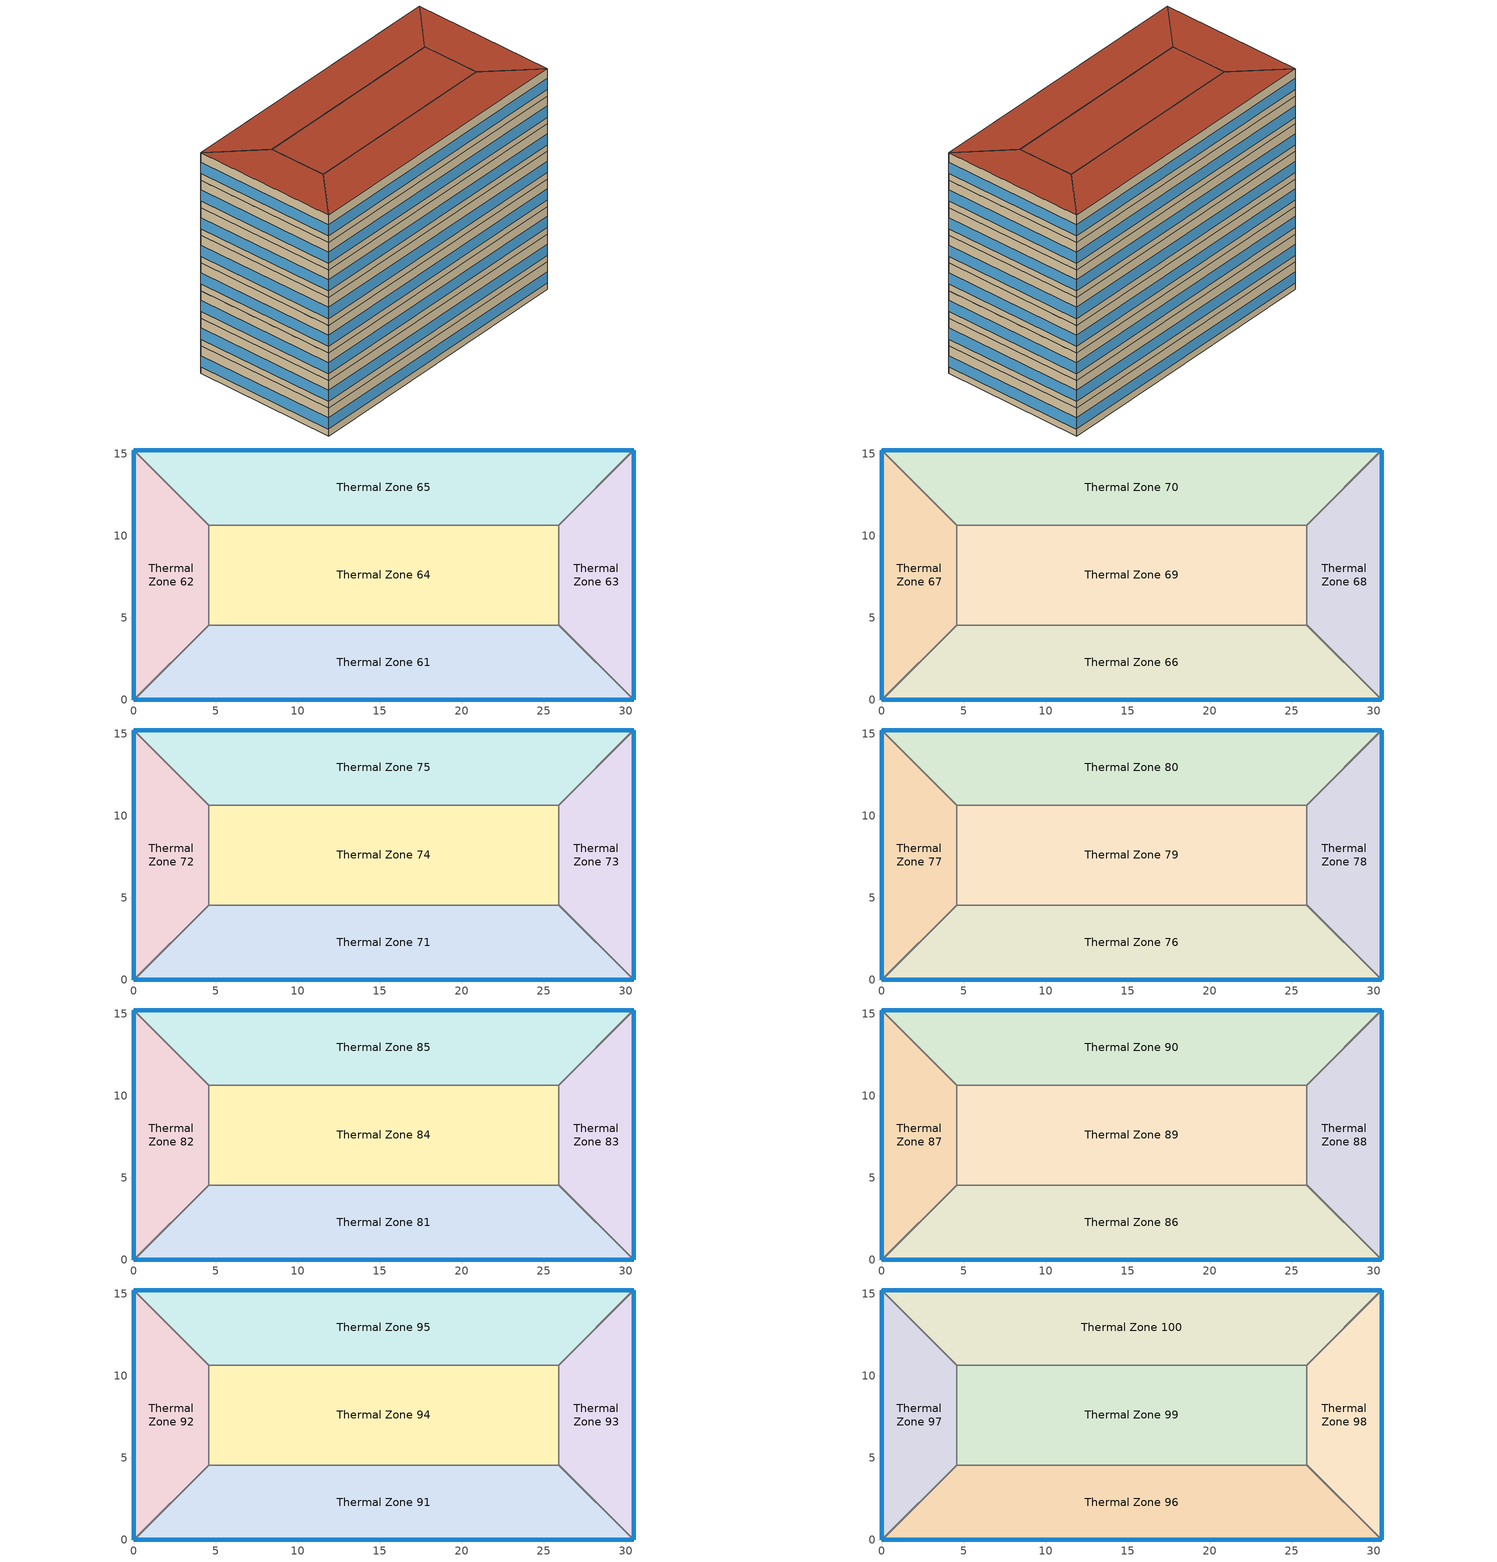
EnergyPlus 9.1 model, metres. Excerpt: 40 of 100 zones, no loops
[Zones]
Thermal Zone 61
 floor to Thermal Zone 56 (Construction Internal Source 88): 25.91,4.57 30.48,0 0,0 4.57,4.57 z36.58
 wall outside (ASHRAE 90.1-2010 ExtWall Mass ClimateZone 5): 0,0 30.48,0 z36.58:39.62
 wall to Thermal Zone 62 (Interior Wall): 4.57,4.57 0,0 z36.58:39.62
 wall to Thermal Zone 64 (Interior Wall): 25.91,4.57 4.57,4.57 z36.58:39.62
 wall to Thermal Zone 63 (Interior Wall): 30.48,0 25.91,4.57 z36.58:39.62
 window (ASHRAE 90.1-2010 ExtWindow Metal ClimateZone 4-6): 0.03,0 30.45,0 z37.34:38.56
Thermal Zone 62
 floor to Thermal Zone 57 (Construction Internal Source 31): 0,15.24 4.57,10.67 4.57,4.57 0,0 z36.58
 wall outside (ASHRAE 90.1-2010 ExtWall Mass ClimateZone 5): 0,15.24 0,0 z36.58:39.62
 wall to Thermal Zone 64 (Interior Wall): 4.57,4.57 4.57,10.67 z36.58:39.62
 wall to Thermal Zone 65 (Interior Wall): 4.57,10.67 0,15.24 z36.58:39.62
 window (ASHRAE 90.1-2010 ExtWindow Metal ClimateZone 4-6): 0,15.21 0,0.03 z37.34:38.56
Thermal Zone 63
 floor to Thermal Zone 58 (Construction Internal Source 29): 30.48,15.24 30.48,0 25.91,4.57 25.91,10.67 z36.58
 wall outside (ASHRAE 90.1-2010 ExtWall Mass ClimateZone 5): 30.48,0 30.48,15.24 z36.58:39.62
 wall to Thermal Zone 64 (Interior Wall): 25.91,10.67 25.91,4.57 z36.58:39.62
 wall to Thermal Zone 65 (Interior Wall): 30.48,15.24 25.91,10.67 z36.58:39.62
 window (ASHRAE 90.1-2010 ExtWindow Metal ClimateZone 4-6): 30.48,0.03 30.48,15.21 z37.34:38.56
Thermal Zone 64
 floor to Thermal Zone 59 (Construction Internal Source 28): 25.91,10.67 25.91,4.57 4.57,4.57 4.57,10.67 z36.58
 wall to Thermal Zone 65 (Interior Wall): 25.91,10.67 4.57,10.67 z36.58:39.62
Thermal Zone 65
 floor to Thermal Zone 60 (Construction Internal Source 27): 30.48,15.24 25.91,10.67 4.57,10.67 0,15.24 z36.58
 wall outside (ASHRAE 90.1-2010 ExtWall Mass ClimateZone 5): 30.48,15.24 0,15.24 z36.58:39.62
 window (ASHRAE 90.1-2010 ExtWindow Metal ClimateZone 4-6): 30.45,15.24 0.03,15.24 z37.34:38.56
Thermal Zone 66
 floor to Thermal Zone 61 (Construction Internal Source 25): 25.91,4.57 30.48,0 0,0 4.57,4.57 z39.62
 wall outside (ASHRAE 90.1-2010 ExtWall Mass ClimateZone 5): 0,0 30.48,0 z39.62:42.67
 wall to Thermal Zone 67 (Interior Wall): 4.57,4.57 0,0 z39.62:42.67
 wall to Thermal Zone 69 (Interior Wall): 25.91,4.57 4.57,4.57 z39.62:42.67
 wall to Thermal Zone 68 (Interior Wall): 30.48,0 25.91,4.57 z39.62:42.67
 window (ASHRAE 90.1-2010 ExtWindow Metal ClimateZone 4-6): 0.03,0 30.45,0 z40.38:41.61
Thermal Zone 67
 floor to Thermal Zone 62 (Construction Internal Source 91): 0,15.24 4.57,10.67 4.57,4.57 0,0 z39.62
 wall outside (ASHRAE 90.1-2010 ExtWall Mass ClimateZone 5): 0,15.24 0,0 z39.62:42.67
 wall to Thermal Zone 69 (Interior Wall): 4.57,4.57 4.57,10.67 z39.62:42.67
 wall to Thermal Zone 70 (Interior Wall): 4.57,10.67 0,15.24 z39.62:42.67
 window (ASHRAE 90.1-2010 ExtWindow Metal ClimateZone 4-6): 0,15.21 0,0.03 z40.38:41.61
Thermal Zone 68
 floor to Thermal Zone 63 (Construction Internal Source 24): 30.48,15.24 30.48,0 25.91,4.57 25.91,10.67 z39.62
 wall outside (ASHRAE 90.1-2010 ExtWall Mass ClimateZone 5): 30.48,0 30.48,15.24 z39.62:42.67
 wall to Thermal Zone 69 (Interior Wall): 25.91,10.67 25.91,4.57 z39.62:42.67
 wall to Thermal Zone 70 (Interior Wall): 30.48,15.24 25.91,10.67 z39.62:42.67
 window (ASHRAE 90.1-2010 ExtWindow Metal ClimateZone 4-6): 30.48,0.03 30.48,15.21 z40.38:41.61
Thermal Zone 69
 floor to Thermal Zone 64 (Construction Internal Source 41): 25.91,10.67 25.91,4.57 4.57,4.57 4.57,10.67 z39.62
 wall to Thermal Zone 70 (Interior Wall): 25.91,10.67 4.57,10.67 z39.62:42.67
Thermal Zone 70
 floor to Thermal Zone 65 (Construction Internal Source 67): 30.48,15.24 25.91,10.67 4.57,10.67 0,15.24 z39.62
 wall outside (ASHRAE 90.1-2010 ExtWall Mass ClimateZone 5): 30.48,15.24 0,15.24 z39.62:42.67
 window (ASHRAE 90.1-2010 ExtWindow Metal ClimateZone 4-6): 30.45,15.24 0.03,15.24 z40.38:41.61
Thermal Zone 71
 floor to Thermal Zone 66 (Construction Internal Source 35): 25.91,4.57 30.48,0 0,0 4.57,4.57 z42.67
 wall outside (ASHRAE 90.1-2010 ExtWall Mass ClimateZone 5): 0,0 30.48,0 z42.67:45.72
 wall to Thermal Zone 72 (Interior Wall): 4.57,4.57 0,0 z42.67:45.72
 wall to Thermal Zone 74 (Interior Wall): 25.91,4.57 4.57,4.57 z42.67:45.72
 wall to Thermal Zone 73 (Interior Wall): 30.48,0 25.91,4.57 z42.67:45.72
 window (ASHRAE 90.1-2010 ExtWindow Metal ClimateZone 4-6): 0.03,0 30.45,0 z43.43:44.65
Thermal Zone 72
 floor to Thermal Zone 67 (Construction Internal Source 70): 0,15.24 4.57,10.67 4.57,4.57 0,0 z42.67
 wall outside (ASHRAE 90.1-2010 ExtWall Mass ClimateZone 5): 0,15.24 0,0 z42.67:45.72
 wall to Thermal Zone 74 (Interior Wall): 4.57,4.57 4.57,10.67 z42.67:45.72
 wall to Thermal Zone 75 (Interior Wall): 4.57,10.67 0,15.24 z42.67:45.72
 window (ASHRAE 90.1-2010 ExtWindow Metal ClimateZone 4-6): 0,15.21 0,0.03 z43.43:44.66
Thermal Zone 73
 floor to Thermal Zone 68 (Construction Internal Source 23): 30.48,15.24 30.48,0 25.91,4.57 25.91,10.67 z42.67
 wall outside (ASHRAE 90.1-2010 ExtWall Mass ClimateZone 5): 30.48,0 30.48,15.24 z42.67:45.72
 wall to Thermal Zone 74 (Interior Wall): 25.91,10.67 25.91,4.57 z42.67:45.72
 wall to Thermal Zone 75 (Interior Wall): 30.48,15.24 25.91,10.67 z42.67:45.72
 window (ASHRAE 90.1-2010 ExtWindow Metal ClimateZone 4-6): 30.48,0.03 30.48,15.21 z43.43:44.66
Thermal Zone 74
 floor to Thermal Zone 69 (Construction Internal Source 20): 25.91,10.67 25.91,4.57 4.57,4.57 4.57,10.67 z42.67
 wall to Thermal Zone 75 (Interior Wall): 25.91,10.67 4.57,10.67 z42.67:45.72
Thermal Zone 75
 floor to Thermal Zone 70 (Construction Internal Source 66): 30.48,15.24 25.91,10.67 4.57,10.67 0,15.24 z42.67
 wall outside (ASHRAE 90.1-2010 ExtWall Mass ClimateZone 5): 30.48,15.24 0,15.24 z42.67:45.72
 window (ASHRAE 90.1-2010 ExtWindow Metal ClimateZone 4-6): 30.45,15.24 0.03,15.24 z43.43:44.65
Thermal Zone 76
 floor to Thermal Zone 71 (Construction Internal Source 18): 25.91,4.57 30.48,0 0,0 4.57,4.57 z45.72
 wall outside (ASHRAE 90.1-2010 ExtWall Mass ClimateZone 5): 0,0 30.48,0 z45.72:48.77
 wall to Thermal Zone 77 (Interior Wall): 4.57,4.57 0,0 z45.72:48.77
 wall to Thermal Zone 79 (Interior Wall): 25.91,4.57 4.57,4.57 z45.72:48.77
 wall to Thermal Zone 78 (Interior Wall): 30.48,0 25.91,4.57 z45.72:48.77
 window (ASHRAE 90.1-2010 ExtWindow Metal ClimateZone 4-6): 0.03,0 30.45,0 z46.48:47.7
Thermal Zone 77
 floor to Thermal Zone 72 (Construction Internal Source 11): 0,15.24 4.57,10.67 4.57,4.57 0,0 z45.72
 wall outside (ASHRAE 90.1-2010 ExtWall Mass ClimateZone 5): 0,15.24 0,0 z45.72:48.77
 wall to Thermal Zone 79 (Interior Wall): 4.57,4.57 4.57,10.67 z45.72:48.77
 wall to Thermal Zone 80 (Interior Wall): 4.57,10.67 0,15.24 z45.72:48.77
 window (ASHRAE 90.1-2010 ExtWindow Metal ClimateZone 4-6): 0,15.21 0,0.03 z46.48:47.7
Thermal Zone 78
 floor to Thermal Zone 73 (Construction Internal Source 30): 30.48,15.24 30.48,0 25.91,4.57 25.91,10.67 z45.72
 wall outside (ASHRAE 90.1-2010 ExtWall Mass ClimateZone 5): 30.48,0 30.48,15.24 z45.72:48.77
 wall to Thermal Zone 79 (Interior Wall): 25.91,10.67 25.91,4.57 z45.72:48.77
 wall to Thermal Zone 80 (Interior Wall): 30.48,15.24 25.91,10.67 z45.72:48.77
 window (ASHRAE 90.1-2010 ExtWindow Metal ClimateZone 4-6): 30.48,0.03 30.48,15.21 z46.48:47.7
Thermal Zone 79
 floor to Thermal Zone 74 (Construction Internal Source 17): 25.91,10.67 25.91,4.57 4.57,4.57 4.57,10.67 z45.72
 wall to Thermal Zone 80 (Interior Wall): 25.91,10.67 4.57,10.67 z45.72:48.77
Thermal Zone 80
 floor to Thermal Zone 75 (Construction Internal Source 19): 30.48,15.24 25.91,10.67 4.57,10.67 0,15.24 z45.72
 wall outside (ASHRAE 90.1-2010 ExtWall Mass ClimateZone 5): 30.48,15.24 0,15.24 z45.72:48.77
 window (ASHRAE 90.1-2010 ExtWindow Metal ClimateZone 4-6): 30.45,15.24 0.03,15.24 z46.48:47.7
Thermal Zone 81
 floor to Thermal Zone 76 (Construction Internal Source 16): 25.91,4.57 30.48,0 0,0 4.57,4.57 z48.77
 wall outside (ASHRAE 90.1-2010 ExtWall Mass ClimateZone 5): 0,0 30.48,0 z48.77:51.82
 wall to Thermal Zone 82 (Interior Wall): 4.57,4.57 0,0 z48.77:51.82
 wall to Thermal Zone 84 (Interior Wall): 25.91,4.57 4.57,4.57 z48.77:51.82
 wall to Thermal Zone 83 (Interior Wall): 30.48,0 25.91,4.57 z48.77:51.82
 window (ASHRAE 90.1-2010 ExtWindow Metal ClimateZone 4-6): 0.03,0 30.45,0 z49.53:50.75
Thermal Zone 82
 floor to Thermal Zone 77 (Construction Internal Source 87): 0,15.24 4.57,10.67 4.57,4.57 0,0 z48.77
 wall outside (ASHRAE 90.1-2010 ExtWall Mass ClimateZone 5): 0,15.24 0,0 z48.77:51.82
 wall to Thermal Zone 84 (Interior Wall): 4.57,4.57 4.57,10.67 z48.77:51.82
 wall to Thermal Zone 85 (Interior Wall): 4.57,10.67 0,15.24 z48.77:51.82
 window (ASHRAE 90.1-2010 ExtWindow Metal ClimateZone 4-6): 0,15.21 0,0.03 z49.53:50.75
Thermal Zone 83
 floor to Thermal Zone 78 (Construction Internal Source 55): 30.48,15.24 30.48,0 25.91,4.57 25.91,10.67 z48.77
 wall outside (ASHRAE 90.1-2010 ExtWall Mass ClimateZone 5): 30.48,0 30.48,15.24 z48.77:51.82
 wall to Thermal Zone 84 (Interior Wall): 25.91,10.67 25.91,4.57 z48.77:51.82
 wall to Thermal Zone 85 (Interior Wall): 30.48,15.24 25.91,10.67 z48.77:51.82
 window (ASHRAE 90.1-2010 ExtWindow Metal ClimateZone 4-6): 30.48,0.03 30.48,15.21 z49.53:50.75
Thermal Zone 84
 floor to Thermal Zone 79 (Construction Internal Source 52): 25.91,10.67 25.91,4.57 4.57,4.57 4.57,10.67 z48.77
 wall to Thermal Zone 85 (Interior Wall): 25.91,10.67 4.57,10.67 z48.77:51.82
Thermal Zone 85
 floor to Thermal Zone 80 (Construction Internal Source 14): 30.48,15.24 25.91,10.67 4.57,10.67 0,15.24 z48.77
 wall outside (ASHRAE 90.1-2010 ExtWall Mass ClimateZone 5): 30.48,15.24 0,15.24 z48.77:51.82
 window (ASHRAE 90.1-2010 ExtWindow Metal ClimateZone 4-6): 30.45,15.24 0.03,15.24 z49.53:50.75
Thermal Zone 86
 floor to Thermal Zone 81 (Construction Internal Source 13): 25.91,4.57 30.48,0 0,0 4.57,4.57 z51.82
 wall outside (ASHRAE 90.1-2010 ExtWall Mass ClimateZone 5): 0,0 30.48,0 z51.82:54.86
 wall to Thermal Zone 87 (Interior Wall): 4.57,4.57 0,0 z51.82:54.86
 wall to Thermal Zone 89 (Interior Wall): 25.91,4.57 4.57,4.57 z51.82:54.86
 wall to Thermal Zone 88 (Interior Wall): 30.48,0 25.91,4.57 z51.82:54.86
 window (ASHRAE 90.1-2010 ExtWindow Metal ClimateZone 4-6): 0.03,0 30.45,0 z52.58:53.8
Thermal Zone 87
 floor to Thermal Zone 82 (Construction Internal Source 21): 0,15.24 4.57,10.67 4.57,4.57 0,0 z51.82
 wall outside (ASHRAE 90.1-2010 ExtWall Mass ClimateZone 5): 0,15.24 0,0 z51.82:54.86
 wall to Thermal Zone 89 (Interior Wall): 4.57,4.57 4.57,10.67 z51.82:54.86
 wall to Thermal Zone 90 (Interior Wall): 4.57,10.67 0,15.24 z51.82:54.86
 window (ASHRAE 90.1-2010 ExtWindow Metal ClimateZone 4-6): 0,15.21 0,0.03 z52.58:53.8
Thermal Zone 88
 floor to Thermal Zone 83 (Construction Internal Source 12): 30.48,15.24 30.48,0 25.91,4.57 25.91,10.67 z51.82
 wall outside (ASHRAE 90.1-2010 ExtWall Mass ClimateZone 5): 30.48,0 30.48,15.24 z51.82:54.86
 wall to Thermal Zone 89 (Interior Wall): 25.91,10.67 25.91,4.57 z51.82:54.86
 wall to Thermal Zone 90 (Interior Wall): 30.48,15.24 25.91,10.67 z51.82:54.86
 window (ASHRAE 90.1-2010 ExtWindow Metal ClimateZone 4-6): 30.48,0.03 30.48,15.21 z52.58:53.8
Thermal Zone 89
 floor to Thermal Zone 84 (Construction Internal Source 10): 25.91,10.67 25.91,4.57 4.57,4.57 4.57,10.67 z51.82
 wall to Thermal Zone 90 (Interior Wall): 25.91,10.67 4.57,10.67 z51.82:54.86
Thermal Zone 90
 floor to Thermal Zone 85 (Construction Internal Source 7): 30.48,15.24 25.91,10.67 4.57,10.67 0,15.24 z51.82
 wall outside (ASHRAE 90.1-2010 ExtWall Mass ClimateZone 5): 30.48,15.24 0,15.24 z51.82:54.86
 window (ASHRAE 90.1-2010 ExtWindow Metal ClimateZone 4-6): 30.45,15.24 0.03,15.24 z52.58:53.8
Thermal Zone 91
 floor to Thermal Zone 86 (Construction Internal Source 6): 25.91,4.57 30.48,0 0,0 4.57,4.57 z54.86
 wall outside (ASHRAE 90.1-2010 ExtWall Mass ClimateZone 5): 0,0 30.48,0 z54.86:57.91
 wall to Thermal Zone 92 (Interior Wall): 4.57,4.57 0,0 z54.86:57.91
 wall to Thermal Zone 94 (Interior Wall): 25.91,4.57 4.57,4.57 z54.86:57.91
 wall to Thermal Zone 93 (Interior Wall): 30.48,0 25.91,4.57 z54.86:57.91
 window (ASHRAE 90.1-2010 ExtWindow Metal ClimateZone 4-6): 0.03,0 30.45,0 z55.62:56.85
Thermal Zone 92
 floor to Thermal Zone 87 (Construction Internal Source 54): 0,15.24 4.57,10.67 4.57,4.57 0,0 z54.86
 wall outside (ASHRAE 90.1-2010 ExtWall Mass ClimateZone 5): 0,15.24 0,0 z54.86:57.91
 wall to Thermal Zone 94 (Interior Wall): 4.57,4.57 4.57,10.67 z54.86:57.91
 wall to Thermal Zone 95 (Interior Wall): 4.57,10.67 0,15.24 z54.86:57.91
 window (ASHRAE 90.1-2010 ExtWindow Metal ClimateZone 4-6): 0,15.21 0,0.03 z55.62:56.85
Thermal Zone 93
 floor to Thermal Zone 88 (Construction Internal Source 4): 30.48,15.24 30.48,0 25.91,4.57 25.91,10.67 z54.86
 wall outside (ASHRAE 90.1-2010 ExtWall Mass ClimateZone 5): 30.48,0 30.48,15.24 z54.86:57.91
 wall to Thermal Zone 94 (Interior Wall): 25.91,10.67 25.91,4.57 z54.86:57.91
 wall to Thermal Zone 95 (Interior Wall): 30.48,15.24 25.91,10.67 z54.86:57.91
 window (ASHRAE 90.1-2010 ExtWindow Metal ClimateZone 4-6): 30.48,0.03 30.48,15.21 z55.62:56.85
Thermal Zone 94
 floor to Thermal Zone 89 (Construction Internal Source 5): 25.91,10.67 25.91,4.57 4.57,4.57 4.57,10.67 z54.86
 wall to Thermal Zone 95 (Interior Wall): 25.91,10.67 4.57,10.67 z54.86:57.91
Thermal Zone 95
 floor to Thermal Zone 90 (Construction Internal Source 69): 30.48,15.24 25.91,10.67 4.57,10.67 0,15.24 z54.86
 wall outside (ASHRAE 90.1-2010 ExtWall Mass ClimateZone 5): 30.48,15.24 0,15.24 z54.86:57.91
 window (ASHRAE 90.1-2010 ExtWindow Metal ClimateZone 4-6): 30.45,15.24 0.03,15.24 z55.62:56.85
Thermal Zone 100
 floor to Thermal Zone 95 (Construction Internal Source 49): 30.48,15.24 25.91,10.67 4.57,10.67 0,15.24 z57.91
 wall outside (ASHRAE 90.1-2010 ExtWall Mass ClimateZone 5): 30.48,15.24 0,15.24 z57.91:60.96
 wall to Thermal Zone 98 (Interior Wall): 25.91,10.67 30.48,15.24 z57.91:60.96
 wall to Thermal Zone 99 (Interior Wall): 4.57,10.67 25.91,10.67 z57.91:60.96
 wall to Thermal Zone 97 (Interior Wall): 0,15.24 4.57,10.67 z57.91:60.96
 window (ASHRAE 90.1-2010 ExtWindow Metal ClimateZone 4-6): 30.45,15.24 0.03,15.24 z58.67:59.89
 roof outside (ASHRAE 90.1-2010 ExtRoof IEAD ClimateZone 2-8): 25.91,10.67 30.48,15.24 0,15.24 4.57,10.67 z60.96
Thermal Zone 96
 floor to Thermal Zone 91 (Construction Internal Source 40): 25.91,4.57 30.48,0 0,0 4.57,4.57 z57.91
 wall outside (ASHRAE 90.1-2010 ExtWall Mass ClimateZone 5): 0,0 30.48,0 z57.91:60.96
 wall to Thermal Zone 97 (Interior Wall): 4.57,4.57 0,0 z57.91:60.96
 wall to Thermal Zone 99 (Interior Wall): 25.91,4.57 4.57,4.57 z57.91:60.96
 wall to Thermal Zone 98 (Interior Wall): 30.48,0 25.91,4.57 z57.91:60.96
 window (ASHRAE 90.1-2010 ExtWindow Metal ClimateZone 4-6): 0.03,0 30.45,0 z58.67:59.89
 roof outside (ASHRAE 90.1-2010 ExtRoof IEAD ClimateZone 2-8): 30.48,0 25.91,4.57 4.57,4.57 0,0 z60.96
Thermal Zone 97
 floor to Thermal Zone 92 (Construction Internal Source 3): 0,15.24 4.57,10.67 4.57,4.57 0,0 z57.91
 wall outside (ASHRAE 90.1-2010 ExtWall Mass ClimateZone 5): 0,15.24 0,0 z57.91:60.96
 wall to Thermal Zone 99 (Interior Wall): 4.57,4.57 4.57,10.67 z57.91:60.96
 window (ASHRAE 90.1-2010 ExtWindow Metal ClimateZone 4-6): 0,15.21 0,0.03 z58.67:59.9
 roof outside (ASHRAE 90.1-2010 ExtRoof IEAD ClimateZone 2-8): 0,0 4.57,4.57 4.57,10.67 0,15.24 z60.96
Thermal Zone 98
 floor to Thermal Zone 93 (Construction Internal Source 2): 30.48,15.24 30.48,0 25.91,4.57 25.91,10.67 z57.91
 wall outside (ASHRAE 90.1-2010 ExtWall Mass ClimateZone 5): 30.48,0 30.48,15.24 z57.91:60.96
 wall to Thermal Zone 99 (Interior Wall): 25.91,10.67 25.91,4.57 z57.91:60.96
 window (ASHRAE 90.1-2010 ExtWindow Metal ClimateZone 4-6): 30.48,0.03 30.48,15.21 z58.67:59.9
 roof outside (ASHRAE 90.1-2010 ExtRoof IEAD ClimateZone 2-8): 30.48,0 30.48,15.24 25.91,10.67 25.91,4.57 z60.96
Thermal Zone 99
 floor to Thermal Zone 94 (Construction Internal Source 1): 25.91,10.67 25.91,4.57 4.57,4.57 4.57,10.67 z57.91
 roof outside (ASHRAE 90.1-2010 ExtRoof IEAD ClimateZone 2-8): 25.91,4.57 25.91,10.67 4.57,10.67 4.57,4.57 z60.96
[Building]
Building 1
[Site:Location]
Chicago Ohare Intl Ap: Latitude {deg}=41.98; Longitude {deg}=-87.92; Time Zone {hr}=-6; Elevation {m}=201
[SizingPeriod:DesignDay] Day of Month=21; Dry-Bulb Temperature Range Modifier Type=DefaultMultipliers; Humidity Condition Type=Wetbulb; Barometric Pressure {Pa}=98934; Rain Indicator=No; Snow Indicator=No; Daylight Saving Time Indicator=No
Name | Month | Day Type | Maximum Dry-Bulb Temperature {C} | Daily Dry-Bulb Temperature Range {deltaC} | Wetbulb or DewPoint at Maximum Dry-Bulb {C} | Wind Speed {m/s} | Wind Direction {deg} | Solar Model Indicator | ASHRAE Clear Sky Optical Depth for Beam Irradiance (taub) | ASHRAE Clear Sky Optical Depth for Diffuse Irradiance (taud) | Sky Clearness
Chicago Ohare Intl Ap Ann Clg .4% Condns DB=>MWB | 7 | SummerDesignDay | 33.3 | 10.5 | 23.7 | 5.2 | 230 | ASHRAETau | 0.455 | 2.05
Chicago Ohare Intl Ap Ann Htg 99.6% Condns DB | 1 | WinterDesignDay | -20 | 0 | -20 | 4.9 | 270 | ASHRAEClearSky |  |  | 0
[Material] Thermal Absorptance=0.9
Name | Roughness | Thickness {m} | Conductivity {W/m-K} | Density {kg/m3} | Specific Heat {J/kg-K} | Solar Absorptance | Visible Absorptance
1/2IN Gypsum | Smooth | 0.0127 | 0.16 | 784.9 | 830 | 0.4 | 0.4
1IN Stucco | Smooth | 0.0253 | 0.6918 | 1858 | 837 | 0.92 | 0.92
8IN CONCRETE HW RefBldg | Rough | 0.2032 | 1.311 | 2240 | 836.8 | 0.7 | 0.7
G01a 19mm gypsum board | MediumSmooth | 0.019 | 0.16 | 800 | 1090 | 0.4 | 0.4
IEAD Roof Insulation R-19.72 IP | MediumRough | 0.170137 | 0.049 | 265 | 836.8 | 0.7 | 0.7
Mass Wall Insulation R-8.72 IP | MediumRough | 0.075271 | 0.049 | 265 | 836.8 | 0.7 | 0.7
Material 1; Material 103; Material 107; Material 109; Material 11; Material 13; Material 131; Material 133; Material 137; Material 139; Material 173; Material 175; Material 181; Material 19; Material 21; Material 23; Material 25; Material 27; Material 3; Material 31; Material 33; Material 35; Material 37; Material 39; Material 41; Material 45; Material 47; Material 49; Material 5; Material 53; Material 55; Material 57; Material 59; Material 61; Material 69; Material 7; Material 79; Material 81; Material 9; Material 97 | Rough | 0.0254 | 0.02 | 56.06 | 1210 | 0.7 | 0.7
Material 10; Material 104; Material 108; Material 110; Material 12; Material 132; Material 134; Material 138; Material 14; Material 140; Material 174; Material 176; Material 182; Material 2; Material 20; Material 22; Material 24; Material 26; Material 28; Material 32; Material 34; Material 36; Material 38; Material 4; Material 40; Material 42; Material 46; Material 48; Material 50; Material 54; Material 56; Material 58; Material 6; Material 60; Material 62; Material 70; Material 8; Material 80; Material 82; Material 98 | MediumRough | 0.0508 | 2.31 | 2322 | 832 | 0.7 | 0.7
Metal Decking | MediumSmooth | 0.0015 | 45.006 | 7680 | 418.4 | 0.6 | 0.6
Roof Membrane | VeryRough | 0.0095 | 0.16 | 1121.29 | 1460 | 0.7 | 0.7
[Material:AirGap]
F04 Wall air space resistance: Thermal Resistance {m2-K/W}=0.15
[WindowMaterial:SimpleGlazingSystem]
Fixed Window 3.12/0.40/0.31: U-Factor {W/m2-K}=3.12304; Solar Heat Gain Coefficient=0.4; Visible Transmittance=0.31
[Construction]
ASHRAE 90.1-2010 ExtRoof IEAD ClimateZone 2-8: Roof Membrane, IEAD Roof Insulation R-19.72 IP, Metal Decking
ASHRAE 90.1-2010 ExtWall Mass ClimateZone 5: 1IN Stucco, 8IN CONCRETE HW RefBldg, Mass Wall Insulation R-8.72 IP, 1/2IN Gypsum
ASHRAE 90.1-2010 ExtWindow Metal ClimateZone 4-6: Fixed Window 3.12/0.40/0.31
Interior Wall: G01a 19mm gypsum board, F04 Wall air space resistance, G01a 19mm gypsum board
[Construction:InternalSource]
Construction Internal Source 1: 2, 1, 1, 0.154, Material 1, Material 2, Material 2
Construction Internal Source 10: 2, 1, 1, 0.154, Material 19, Material 20, Material 20
Construction Internal Source 11: 2, 1, 1, 0.154, Material 21, Material 22, Material 22
Construction Internal Source 12: 2, 1, 1, 0.154, Material 23, Material 24, Material 24
Construction Internal Source 13: 2, 1, 1, 0.154, Material 25, Material 26, Material 26
Construction Internal Source 14: 2, 1, 1, 0.154, Material 27, Material 28, Material 28
Construction Internal Source 16: 2, 1, 1, 0.154, Material 31, Material 32, Material 32
Construction Internal Source 17: 2, 1, 1, 0.154, Material 33, Material 34, Material 34
Construction Internal Source 18: 2, 1, 1, 0.154, Material 35, Material 36, Material 36
Construction Internal Source 19: 2, 1, 1, 0.154, Material 37, Material 38, Material 38
Construction Internal Source 2: 2, 1, 1, 0.154, Material 3, Material 4, Material 4
Construction Internal Source 20: 2, 1, 1, 0.154, Material 39, Material 40, Material 40
Construction Internal Source 21: 2, 1, 1, 0.154, Material 41, Material 42, Material 42
Construction Internal Source 23: 2, 1, 1, 0.154, Material 45, Material 46, Material 46
Construction Internal Source 24: 2, 1, 1, 0.154, Material 47, Material 48, Material 48
Construction Internal Source 25: 2, 1, 1, 0.154, Material 49, Material 50, Material 50
Construction Internal Source 27: 2, 1, 1, 0.154, Material 53, Material 54, Material 54
Construction Internal Source 28: 2, 1, 1, 0.154, Material 55, Material 56, Material 56
Construction Internal Source 29: 2, 1, 1, 0.154, Material 57, Material 58, Material 58
Construction Internal Source 3: 2, 1, 1, 0.154, Material 5, Material 6, Material 6
Construction Internal Source 30: 2, 1, 1, 0.154, Material 59, Material 60, Material 60
Construction Internal Source 31: 2, 1, 1, 0.154, Material 61, Material 62, Material 62
Construction Internal Source 35: 2, 1, 1, 0.154, Material 69, Material 70, Material 70
Construction Internal Source 4: 2, 1, 1, 0.154, Material 7, Material 8, Material 8
Construction Internal Source 40: 2, 1, 1, 0.154, Material 79, Material 80, Material 80
Construction Internal Source 41: 2, 1, 1, 0.154, Material 81, Material 82, Material 82
Construction Internal Source 49: 2, 1, 1, 0.154, Material 97, Material 98, Material 98
Construction Internal Source 5: 2, 1, 1, 0.154, Material 9, Material 10, Material 10
Construction Internal Source 52: 2, 1, 1, 0.154, Material 103, Material 104, Material 104
Construction Internal Source 54: 2, 1, 1, 0.154, Material 107, Material 108, Material 108
Construction Internal Source 55: 2, 1, 1, 0.154, Material 109, Material 110, Material 110
Construction Internal Source 6: 2, 1, 1, 0.154, Material 11, Material 12, Material 12
Construction Internal Source 66: 2, 1, 1, 0.154, Material 131, Material 132, Material 132
Construction Internal Source 67: 2, 1, 1, 0.154, Material 133, Material 134, Material 134
Construction Internal Source 69: 2, 1, 1, 0.154, Material 137, Material 138, Material 138
Construction Internal Source 7: 2, 1, 1, 0.154, Material 13, Material 14, Material 14
Construction Internal Source 70: 2, 1, 1, 0.154, Material 139, Material 140, Material 140
Construction Internal Source 87: 2, 1, 1, 0.154, Material 173, Material 174, Material 174
Construction Internal Source 88: 2, 1, 1, 0.154, Material 175, Material 176, Material 176
Construction Internal Source 91: 2, 1, 1, 0.154, Material 181, Material 182, Material 182
[Zone]
Thermal Zone 100; Thermal Zone 61; Thermal Zone 62; Thermal Zone 63; Thermal Zone 64; Thermal Zone 65; Thermal Zone 66; Thermal Zone 67; Thermal Zone 68; Thermal Zone 69; Thermal Zone 70; Thermal Zone 71; Thermal Zone 72; Thermal Zone 73; Thermal Zone 74; Thermal Zone 75; Thermal Zone 76; Thermal Zone 77; Thermal Zone 78; Thermal Zone 79; Thermal Zone 80; Thermal Zone 81; Thermal Zone 82; Thermal Zone 83; Thermal Zone 84; Thermal Zone 85; Thermal Zone 86; Thermal Zone 87; Thermal Zone 88; Thermal Zone 89; Thermal Zone 90; Thermal Zone 91; Thermal Zone 92; Thermal Zone 93; Thermal Zone 94; Thermal Zone 95; Thermal Zone 96; Thermal Zone 97; Thermal Zone 98; Thermal Zone 99
